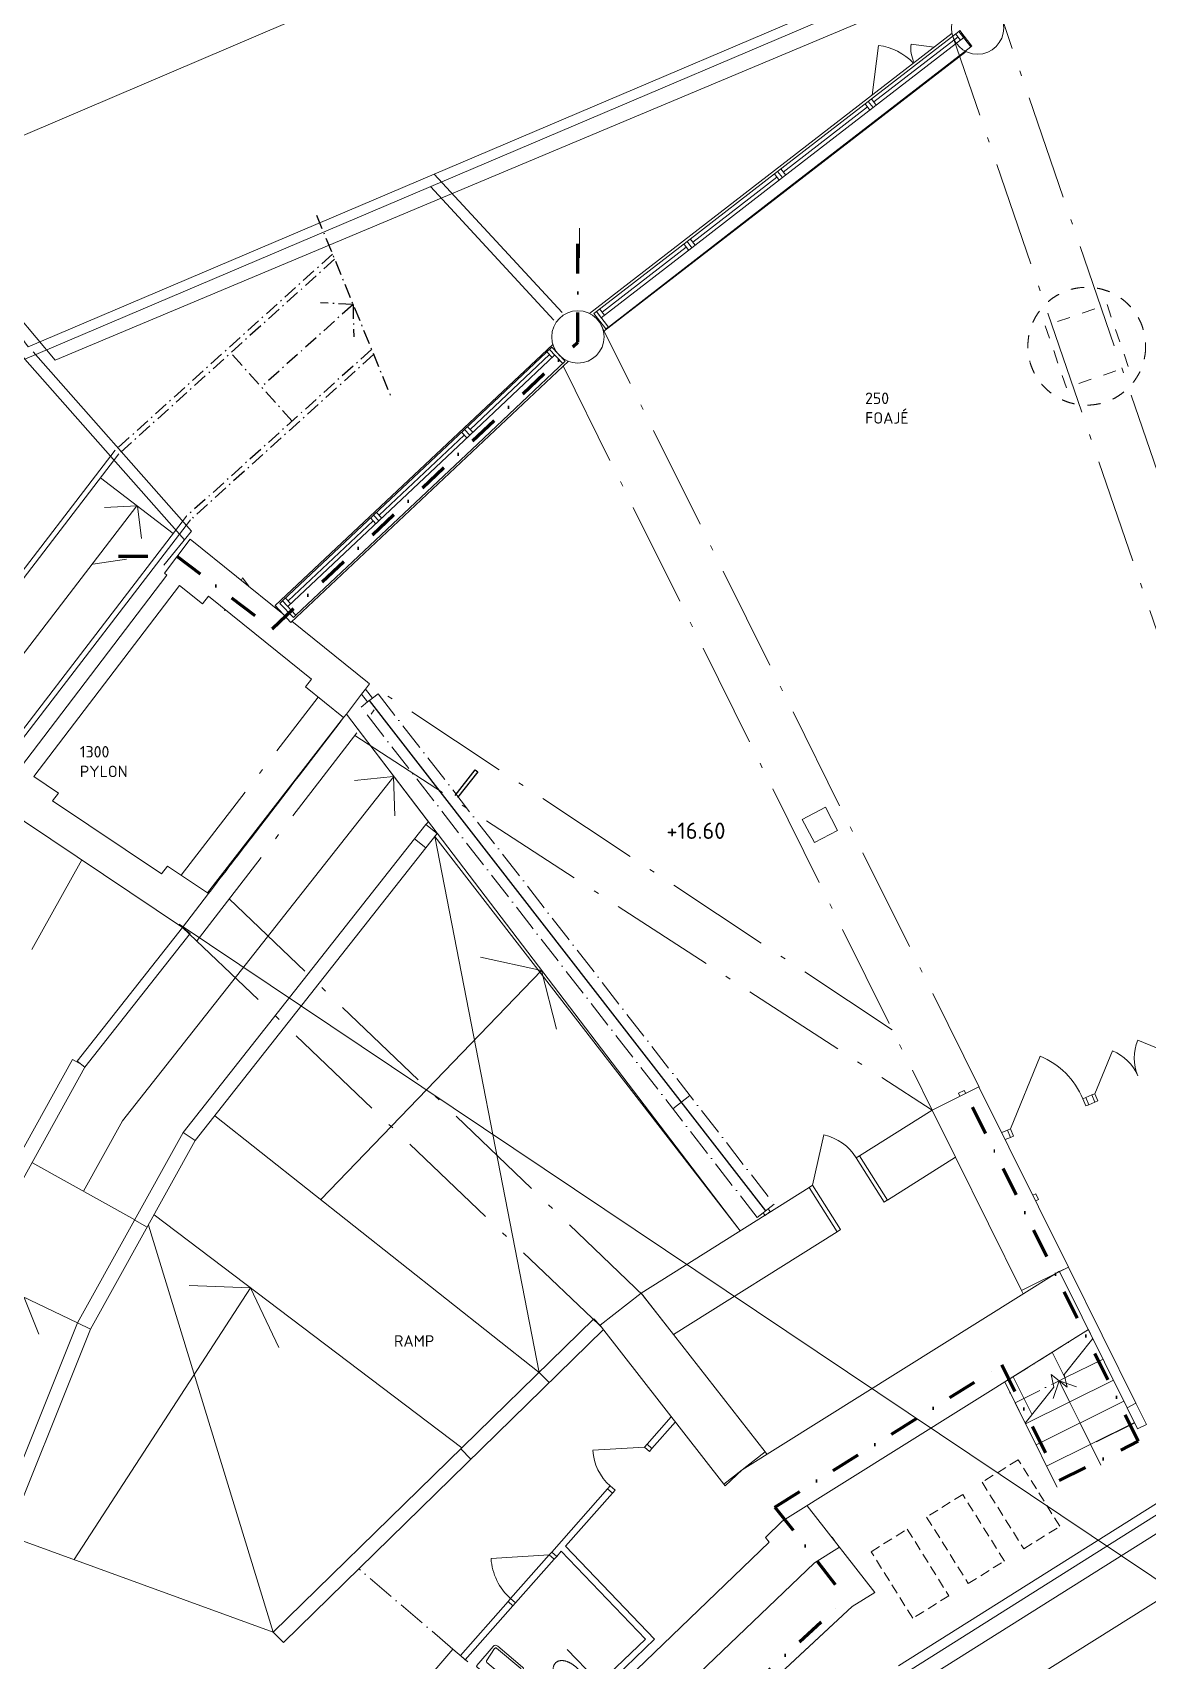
# Model space of a CAD drawing. Header units: millimetres. Extents: x -106764 to 80178, y -104573 to 57950.
# Drawn here: x -46323 to -29284, y 18291 to 43158 of the extents above; entities that cross this region are included whole.
import ezdxf

# ---------------------------------------------------------------- set-up
doc = ezdxf.new("R2010")
doc.units = ezdxf.units.MM
doc.header["$LTSCALE"] = 100
for name, pattern in [('2 Streckad kort', [2.25, 1.5, -0.75]), ('3 Punktstreckad', [6.2, 4.2, -1, 0, -1]), ('A_PSTRECK_2', [3.8, 2.2, -0.7, 0.2, -0.7]), ('Brand EI 60', [10.5, 4.5, -3, 0, -3]), ('IMPORT-A_PSTRECK_4', [24, 16, -3.6, 0.8, -3.6]), ('IMPORT-DASHED_1', [4, 2, -2]), ('Overhead', [6.2, 4.2, -1, 0, -1])]:
    doc.linetypes.add(name, pattern=pattern)
for name, color, linetype, lineweight in [('A-------T--', 1, 'Continuous', 13), ('A-------T2N', 1, 'Continuous', 13), ('A--VE---E-N', 1, 'Continuous', 9), ('A-1020-----', 1, 'Continuous', 13), ('A-27----', 1, '3 Punktstreckad', 13), ('A-27B---E-N', 7, 'Continuous', 18), ('A-27B---EJN', 1, 'Continuous', 9), ('A-27C---E-N', 7, 'Continuous', 18), ('A-27C---EJN', 1, 'Continuous', 9), ('A-27D---E-N', 7, 'Continuous', 9), ('A-3312-EA-', 3, 'Continuous', 9), ('A-33121---', 1, 'Continuous', 9), ('A-3320-EA-', 3, 'Continuous', 9), ('A-3360----', 1, 'Continuous', 9), ('A-3551-EA-', 1, 'Continuous', 9), ('A-42D--CE-E', 1, 'Continuous', 13), ('A-42D--CE-N', 1, 'Continuous', 9), ('A-43----', 1, '3 Punktstreckad', 13), ('A-43CB--E-N', 3, 'Continuous', 18), ('A-43CB--EJN', 1, 'Continuous', 9), ('A-44B---E-N', 1, 'Continuous', 9), ('A-45C---', 1, '2 Streckad kort', 13), ('A-45CA--E-N', 1, 'Continuous', 9), ('A-45CA--EMN', 4, 'Overhead', 9), ('A-5-----E-N', 1, 'Continuous', 9), ('A-B-B-EI-60', 6, 'Brand EI 60', 100), ('A003', 4, 'Continuous', 9), ('A030-1', 1, 'Continuous', 9), ('A030-R', 1, 'Continuous', 9), ('A035', 3, 'Continuous', 9), ('A037', 1, 'IMPORT-A_PSTRECK_4', 9), ('A042', 1, 'Continuous', 9), ('A042-1', 1, 'Continuous', 9), ('A046', 1, 'Continuous', 9), ('A055', 12, 'IMPORT-DASHED_1', 9), ('A120', 9, 'Continuous', 9), ('A120-NR', 9, 'Continuous', 9)]:
    doc.layers.add(name, color=color, linetype=linetype, lineweight=lineweight)
doc.layers.add('A042-O', color=1, linetype='A_PSTRECK_2')
doc.styles.add('ISOCPEUR_3', font='isocpeur.ttf', dxfattribs={"height": 175})
doc.styles.add('ISOCPEUR_4', font='isocpeur.ttf', dxfattribs={"height": 250})

# ---------------------------------------------------------------- blocks, each defined once
blk = doc.blocks.new('M_Concrete-Round-Column - 800 mm-1234118-A-40_P0010')
at = {"layer": 'A-27D---E-N'}
for start, end in [(0, 180), (180, 0)]:
    blk.add_arc((0, 0), 400, start, end, dxfattribs=at)
blk = doc.blocks.new('M_Concrete-Round-Column - 800 mm-1234119-A-40_P0010')
at = {"layer": 'A-27D---E-N'}
for start, end in [(0, 180), (180, 0)]:
    blk.add_arc((0, 0), 400, start, end, dxfattribs=at)
blk = doc.blocks.new('HUVUDBALK 29 - HUVUDBALK 29-4870778-A-40_P0010')
at = {"layer": 'A-27D---E-N'}
for p, q in [((-37020, 23903), (-37651, 23411)), ((-37020, 23903), (-36989, 23862)), ((-36526, 23269), (-36989, 23862)), ((-37651, 23411), (-37628, 23382)), ((-35757, 20983), (-37628, 23382)), ((-35127, 21475), (-36526, 23269)), ((-35127, 21475), (-35757, 20983)), ((-35127, 21475), (-35098, 21439)), ((-35736, 20956), (-35757, 20983))]:
    blk.add_line(p, q, dxfattribs=at)
blk = doc.blocks.new('HUVUDBALK 28 - HUVUDBALK 28-4875172-A-40_P0010')
at = {"layer": 'A-27D---E-N'}
for p, q in [((-31859, 27054), (-32576, 26699)), ((-31859, 27054), (-30492, 24299)), ((-32218, 25978), (-32576, 26699)), ((-31209, 23944), (-32218, 25978)), ((-30492, 24299), (-31209, 23944)), ((-31182, 23889), (-31209, 23944)), ((-30544, 22604), (-30740, 22998)), ((-30061, 21630), (-29479, 21919)), ((-30061, 21630), (-30065, 21638))]:
    blk.add_line(p, q, dxfattribs=at)
blk = doc.blocks.new('Innerdörr standard - D90_Bef-9805942-A-40_P0010')
at = {"layer": 'A-42D--CE-E'}
blk.add_line((382, -400), (-176, -959), dxfattribs=at)
blk.add_arc((382, -400), 790, 180, 225, dxfattribs=at)
at = {"layer": 'A-42D--CE-N'}
for p, q in [((-408, 400), (-468, 400)), ((-408, -400), (-408, 400)), ((382, -400), (382, 400)), ((442, 400), (382, 400)), ((-408, -400), (-468, -400)), ((382, -400), (442, -400))]:
    blk.add_line(p, q, dxfattribs=at)
blk = doc.blocks.new('Parinnerdörr - DD15_10-5 bef-9793539-A-40_P0010')
at = {"layer": 'A-42D--CE-E'}
for p, q in [((-613, 245), (-71, 786)), ((587, 245), (336, 496))]:
    blk.add_line(p, q, dxfattribs=at)
for centre, radius, start, end in [((-708, 150), 900, 6.0652, 45), ((682, 150), 490, 135, 168.7914)]:
    blk.add_arc(centre, radius, start, end, dxfattribs=at)
blk = doc.blocks.new('Innerdörr standard - D100_Bef-9806118-A-40_P0010')
at = {"layer": 'A-42D--CE-E'}
blk.add_line((432, 50), (-197, 679), dxfattribs=at)
blk.add_arc((432, 50), 890, 135, 180, dxfattribs=at)
at = {"layer": 'A-42D--CE-N'}
for p, q in [((-458, 50), (-518, 50)), ((432, 50), (-458, 50)), ((-458, 50), (-458, -50)), ((-458, 50), (-458, -50)), ((432, -50), (432, 50)), ((432, 50), (432, -50)), ((432, 50), (492, 50)), ((-458, -50), (-518, -50)), ((-458, -50), (432, -50)), ((492, -50), (432, -50))]:
    blk.add_line(p, q, dxfattribs=at)
blk = doc.blocks.new('Innerdörr standard - D90_Bef-9805929-A-40_P0010')
at = {"layer": 'A-42D--CE-E'}
blk.add_line((382, 50), (-176, 609), dxfattribs=at)
blk.add_arc((382, 50), 790, 135, 180, dxfattribs=at)
at = {"layer": 'A-42D--CE-N'}
for p, q in [((-408, 50), (-468, 50)), ((-408, 50), (-408, -50)), ((382, 50), (382, -50)), ((382, 50), (442, 50)), ((-408, -50), (-468, -50)), ((442, -50), (382, -50))]:
    blk.add_line(p, q, dxfattribs=at)
blk = doc.blocks.new('Bad _ WC - Tvättställ - 600x450-9754085-A-40_P0010')
at = {"layer": 'A-5-----E-N'}
for p, q in [((-707, -370), (-707, -750)), ((-127, -350), (-687, -350)), ((-107, -750), (-107, -370)), ((-668, -741), (-639, -516)), ((-620, -500), (-194, -500)), ((-174, -516), (-145, -741)), ((-657, -800), (-157, -800)), ((-165, -765), (-648, -765))]:
    blk.add_line(p, q, dxfattribs=at)
for centre, radius, start, end in [((-687, -370), 20, 90, 180), ((-127, -370), 20, 360, 90), ((-648, -745), 20, 170.7539, 270), ((-620, -520), 20, 90, 170.7539), ((-194, -520), 20, 9.2461, 90), ((-165, -745), 20, 270, 9.2461), ((-657, -750), 50, 180, 270), ((-157, -750), 50, 270, 360)]:
    blk.add_arc(centre, radius, start, end, dxfattribs=at)
blk = doc.blocks.new('HWC_ABAKO - Armstöd Vägghängd-7099767-A-40_P0010')
at = {"layer": 'A-5-----E-N'}
for p, q in [((-270, -712), (-270, -87)), ((-177, -244), (-180, -244)), ((-180, -244), (-180, -399)), ((-180, -244), (180, -244)), ((180, -244), (177, -244)), ((180, -399), (180, -244)), ((270, -712), (270, -87))]:
    blk.add_line(p, q, dxfattribs=at)
for centre, radius, start, end in [((944, -252), 1121, 173.2547, 179.5859), ((-51, -158), 124, 97.8126, 162.1874), ((0, -512), 482, 81.8902, 98.1098), ((51, -158), 124, 17.8126, 82.1874), ((-944, -252), 1121, 0.4141, 6.7453)]:
    blk.add_arc(centre, radius, start, end, dxfattribs=at)
blk.add_open_spline([(-180, -399), (-180, -409), (-179, -424), (-178, -444), (-176, -458), (-174, -473), (-171, -487), (-168, -502), (-164, -516), (-160, -529), (-156, -542), (-151, -555), (-145, -568), (-140, -579), (-134, -591), (-127, -602), (-120, -612), (-113, -622), (-106, -631), (-98, -640), (-90, -648), (-82, -655), (-73, -661), (-64, -667), (-56, -672), (-47, -676), (-37, -680), (-28, -683), (-19, -684), (-9, -686), (0, -686), (9, -686), (18, -685), (27, -683), (38, -680), (48, -675), (59, -670), (69, -664), (82, -655), (96, -642), (107, -629), (116, -618), (124, -607), (134, -591), (142, -574), (149, -560), (155, -545), (161, -526), (168, -502), (173, -477), (177, -451), (179, -425), (180, -408), (180, -399)], degree=3, knots=[0, 0, 0, 0, 0.033333, 0.05, 0.066667, 0.083333, 0.1, 0.116667, 0.133333, 0.15, 0.166667, 0.183333, 0.2, 0.216667, 0.233333, 0.25, 0.266667, 0.283333, 0.3, 0.316667, 0.333333, 0.35, 0.366667, 0.383333, 0.4, 0.416667, 0.433333, 0.45, 0.466667, 0.483333, 0.5, 0.516667, 0.533333, 0.547917, 0.5625, 0.591667, 0.60625, 0.620833, 0.65, 0.679167, 0.708333, 0.722917, 0.7375, 0.766667, 0.795833, 0.810417, 0.825, 0.854167, 0.883333, 0.9125, 0.941667, 0.970833, 1, 1, 1, 1], dxfattribs=at)
blk = doc.blocks.new('PD15')
at = {"layer": 'A-------T--'}
for p, q in [((156, -60), (657, -561)), ((1576, -60), (1075, -561))]:
    blk.add_line(p, q, dxfattribs=at)
for centre, start, end in [((153, -57), 315, 359.742), ((1579, -57), 180.258, 225)]:
    blk.add_arc(centre, 713, start, end, dxfattribs=at)
at = {"layer": 'A046', "flags": 128}
for points in [[(156, -60), (106, -60), (106, 60), (156, 60)], [(1626, -60), (1576, -60), (1576, 60), (1626, 60)]]:
    blk.add_lwpolyline(points, close=True, dxfattribs=at)
blk = doc.blocks.new('D13')
at = {"layer": 'A-------T--'}
blk.add_line((-50, -120), (-899, -969), dxfattribs=at)
blk.add_arc((-50, -120), 1200, 180, 225, dxfattribs=at)
at = {"layer": 'A046', "flags": 128}
for points in [[(-1300, -120), (-1250, -120), (-1250, 0), (-1300, 0)], [(-50, -120), (0, -120), (0, 0), (-50, 0)]]:
    blk.add_lwpolyline(points, close=True, dxfattribs=at)
blk = doc.blocks.new('Dörrparti ABU')
at = {"layer": 'A-43CB--E-N'}
for p, q in [((-8825, -64289), (-8725, -64289)), ((-7205, -64289), (-7105, -64289)), ((-8825, -64409), (-8725, -64409)), ((-7105, -64409), (-7205, -64409))]:
    blk.add_line(p, q, dxfattribs=at)
at = {"layer": 'A-42D--CE-N'}
for name, p in [('PD15', (-10451, -64349)), ('PD15', (-8831, -64349)), ('D13', (-5805, -64289))]:
    blk.add_blockref(name, p, dxfattribs=at)

msp = doc.modelspace()

# ---------------------------------------------------------------- linework, layer by layer
for p, q in [((-35118.4, 25158.8), (-41172.9, 32956.2)), ((-39866.8, 31501.7), (-39557.4, 31894.4)), ((-39518.1, 31863.5), (-39827.5, 31470.8)), ((-39557.4, 31894.4), (-39518.1, 31863.5))]:
    msp.add_line(p, q)
at = {"layer": 'A-------T2N'}
for p, q in [((-37965.2, 39715), (-37964.5, 40172)), ((-44889.8, 35111.6), (-45403.7, 35037.1))]:
    msp.add_line(p, q, dxfattribs=at)
at = {"layer": 'A--VE---E-N'}
for p, q in [((-39898.8, 18463.7), (-40418.1, 17855.2)), ((-39670.6, 18268.9), (-39898.8, 18463.7))]:
    msp.add_line(p, q, dxfattribs=at)
at = {"layer": 'A-27----'}
msp.add_line((-39898.8, 18463.7), (-41337.7, 19691.8), dxfattribs=at)
at = {"layer": 'A-27B---E-N'}
for p, q in [((-32575.8, 26698.6), (-33684.3, 26001.4)), ((-33258.3, 25324.2), (-33684.3, 26001.4)), ((-33258.3, 25324.2), (-32218.4, 25978.3)), ((-37020.3, 23903.1), (-34454.6, 25516.9)), ((-34028.6, 24839.7), (-34454.6, 25516.9)), ((-36525.7, 23269.1), (-34028.6, 24839.7))]:
    msp.add_line(p, q, dxfattribs=at)
at = {"layer": 'A-27B---EJN'}
for p, q in [((-32218.4, 25978.3), (-32575.8, 26698.6)), ((-36525.7, 23269.1), (-37020.3, 23903.1))]:
    msp.add_line(p, q, dxfattribs=at)
at = {"layer": 'A-27C---E-N'}
for p, q in [((-32270.9, 43146.2), (-37812.5, 38866.4)), ((-37598.1, 38589.8), (-32056.5, 42869.6)), ((-42617.1, 34403.5), (-38370, 38391.3)), ((-38131.1, 38135.6), (-42377.6, 34148.3)), ((-42617.1, 34403.5), (-42377.6, 34148.3))]:
    msp.add_line(p, q, dxfattribs=at)
at = {"layer": 'A-27C---EJN'}
for p, q in [((-33086.7, 18209.6), (-29146.9, 20687.5)), ((-29077.6, 20553.9), (-32993.9, 18090.7))]:
    msp.add_line(p, q, dxfattribs=at)
at = {"layer": 'A-27D---E-N'}
for p, q in [((-44309.1, 34901.8), (-43915, 35419)), ((-43915, 35419), (-42497.4, 34275.9)), ((-46509.7, 31931.1), (-44270.2, 34870.4)), ((-44270.2, 34870.4), (-44309.1, 34901.8)), ((-44075.5, 34713.4), (-46301.6, 31791.8)), ((-43725, 34430.8), (-44075.5, 34713.4)), ((-43634.1, 34550.2), (-43725, 34430.8)), ((-42061.8, 33282.3), (-43634.1, 34550.2)), ((-42359.8, 34165), (-41204.1, 33233.1)), ((-42153.2, 33163.4), (-42061.8, 33282.3)), ((-41569.2, 32692.5), (-42153.2, 33163.4)), ((-41233.7, 33129.1), (-41293.5, 33051.2)), ((-41173, 33208), (-41233.7, 33129.1)), ((-41173, 33208), (-41204.1, 33233.1)), ((-41293.5, 33051.2), (-41527.7, 32746.4)), ((-41569.2, 32692.5), (-41527.7, 32746.4)), ((-46301.6, 31791.8), (-45927, 31540.9)), ((-44031, 29489), (-46946, 31441)), ((-45927, 31540.9), (-46018.1, 31421.4)), ((-46018.1, 31421.4), (-44350.2, 30304.5)), ((-44258.6, 30423.7), (-44350.2, 30304.5)), ((-44258.6, 30423.7), (-43634.1, 30005.5)), ((-43634.1, 30005.5), (-44031, 29489))]:
    msp.add_line(p, q, dxfattribs=at)
at = {"layer": 'A-3312-EA-'}
for p, q in [((-38426.5, 38319), (-38220.8, 38100.6)), ((-38344.2, 38231.6), (-39642, 37008.3)), ((-38424.1, 38238.8), (-39637.7, 37094.9)), ((-38465.2, 38282.5), (-38382.9, 38195.1)), ((-39678.8, 37138.5), (-39596.5, 37051.2)), ((-43894.5, 35539.1), (-44316.7, 35020.8))]:
    msp.add_line(p, q, dxfattribs=at)
at = {"layer": 'A-3312-EA-', "flags": 128}
for points in [[(-3878.1, 57769.7), (-11799.8, 56971.1), (-19829.4, 55337.6), (-27763.8, 52854.4), (-50034.8, 43331.4), (-46391.6, 38355), (-32686.4, 44185.9), (-32207.5, 43526.5), (-32328.9, 43438.3), (-32737.5, 44001.1), (-46442.3, 38170.4), (-50267.4, 43395.1), (-27815.8, 52995.3), (-19866.8, 55483.1), (-11822.3, 57119.6), (-3885.6, 57919.7)], [(-39724.3, 37095.7), (-38389.4, 38354), (-38183.6, 38135.7), (-39518.5, 36877.4)]]:
    msp.add_lwpolyline(points, dxfattribs=at)
for points in [[(-31967.7, 42950.4), (-32151.1, 43187.8), (-32166.2, 43176.2), (-31982.8, 42938.7)], [(-37743.5, 38867.9), (-37560.1, 38630.5), (-37522.5, 38659.6), (-37705.9, 38897)], [(-42543.4, 34438.4), (-42337.6, 34220.1), (-42298.3, 34257.2), (-42504.1, 34475.5)]]:
    msp.add_lwpolyline(points, close=True, dxfattribs=at)
at = {"layer": 'A-33121---', "flags": 128}
for points in [[(-37705.9, 38897), (-36321, 39966.8), (-34936, 41036.6), (-33551.1, 42106.4), (-32166.2, 43176.2)], [(-31982.8, 42938.7), (-33367.7, 41868.9), (-34752.6, 40799.1), (-36137.6, 39729.4), (-37522.5, 38659.6)], [(-42504.1, 34475.5), (-41114.2, 35785.6), (-39724.3, 37095.7)], [(-39518.5, 36877.4), (-40908.4, 35567.3), (-42298.3, 34257.2)]]:
    msp.add_lwpolyline(points, dxfattribs=at)
at = {"layer": 'A-3320-EA-', "flags": 128}
msp.add_lwpolyline([(-34204.8, 31323.5), (-34559.8, 31139.1), (-34375.4, 30784.1), (-34020.5, 30968.5)], close=True, dxfattribs=at)
at = {"layer": 'A-3360----'}
for p, q in [((-34194.1, 46823.4), (-48213.2, 40843.2)), ((-38546.1, 28829.9), (-39476.8, 29033.7)), ((-42991.8, 23984.9), (-43928.5, 24016.7)), ((-37628.3, 23381.9), (-37725.1, 23483.1))]:
    msp.add_line(p, q, dxfattribs=at)
at = {"layer": 'A-3360----', "flags": 128}
for points in [[(-41917, 25329.7), (-38546.1, 28829.9), (-38315.3, 27933.1)], [(-42560.6, 23071), (-42991.8, 23984.9), (-45686.1, 19832.6)]]:
    msp.add_lwpolyline(points, dxfattribs=at)
at = {"layer": 'A-3551-EA-'}
for p, q in [((-33465, 42097.1), (-32179, 43090.5)), ((-32142.3, 43043), (-32215.6, 43138)), ((-33527.2, 41973.2), (-33600.6, 42068.2)), ((-33428.3, 42049.6), (-33501.6, 42144.6)), ((-34849.9, 41027.3), (-33563.9, 42020.7)), ((-34813.2, 40979.8), (-34886.6, 41074.8)), ((-36234.8, 39957.5), (-34948.8, 40950.9)), ((-34912.1, 40903.4), (-34985.5, 40998.4)), ((-37619.8, 38887.7), (-36333.8, 39881.1)), ((-36297.1, 39833.6), (-36370.4, 39928.6)), ((-36198.1, 39910), (-36271.5, 40005)), ((-37583.1, 38840.2), (-37656.4, 38935.2)), ((-39687.5, 36965.5), (-39769.8, 37052.8)), ((-41027.6, 35784.8), (-39728.6, 37009.1)), ((-40986.4, 35741.1), (-41068.7, 35828.4)), ((-42417.4, 34474.7), (-41118.5, 35699)), ((-41077.4, 35655.4), (-41159.7, 35742.7)), ((-42376.3, 34431), (-42458.6, 34518.4))]:
    msp.add_line(p, q, dxfattribs=at)
at = {"layer": 'A-3551-EA-', "flags": 128}
for points in [[(-33477.7, 42011.4), (-32092.8, 43081.2), (-32166.2, 43176.2), (-33551.1, 42106.4)], [(-34862.7, 40941.6), (-33477.7, 42011.4), (-33551.1, 42106.4), (-34936, 41036.6)], [(-36247.6, 39871.8), (-34862.7, 40941.6), (-34936, 41036.6), (-36321, 39966.8)], [(-37632.5, 38802), (-36247.6, 39871.8), (-36321, 39966.8), (-37705.9, 38897)], [(-41031.9, 35698.3), (-39642, 37008.3), (-39724.3, 37095.7), (-41114.2, 35785.6)], [(-42421.8, 34388.2), (-41031.9, 35698.3), (-41114.2, 35785.6), (-42504.1, 34475.5)]]:
    msp.add_lwpolyline(points, close=True, dxfattribs=at)
at = {"layer": 'A-42D--CE-N'}
for points in [[(-32151.2, 26909.3), (-32173.4, 26954.1), (-32083.8, 26998.5), (-32061.6, 26953.7)], [(-31037.6, 25398.3), (-30992.8, 25420.5), (-30948.4, 25330.9), (-30993.2, 25308.7)]]:
    msp.add_lwpolyline(points, dxfattribs=at)
at = {"layer": 'A-43----'}
for p, q in [((-41303.2, 32855), (-41202.1, 32933.5)), ((-35248.4, 25057.1), (-41303.2, 32855)), ((-41127.1, 32991.8), (-41042.6, 33057.4)), ((-41042.6, 33057.4), (-34987.8, 25259.5)), ((-36536.3, 26715.8), (-36275.7, 26918.2)), ((-35248.4, 25057.1), (-35155.6, 25129.2)), ((-35080.6, 25187.5), (-34987.8, 25259.5))]:
    msp.add_line(p, q, dxfattribs=at)
at = {"layer": 'A-43CB--E-N'}
for p, q in [((-41127.1, 32991.8), (-41233.7, 33129.1)), ((-41202.1, 32933.5), (-41293.5, 33051.2)), ((-41202.1, 32933.5), (-41127.1, 32991.8)), ((-40483.6, 30840.2), (-40311.5, 31058.5)), ((-40310.8, 30704), (-40483.6, 30840.2)), ((-40138.7, 30922.4), (-40311.5, 31058.5)), ((-40138.7, 30922.4), (-40310.8, 30704)), ((-45640.2, 27446.8), (-44031, 29489)), ((-43913.2, 29396.2), (-45522.4, 27354)), ((-44031, 29489), (-43913.2, 29396.2)), ((-45640.2, 27446.8), (-45522.4, 27354)), ((-31425.1, 26390.2), (-31511.8, 26354)), ((-31378.9, 26279.5), (-31458.4, 26246.3)), ((-35080.6, 25187.5), (-35155.6, 25129.2)), ((-35155.6, 25129.2), (-35124.9, 25089.7)), ((-35124.9, 25089.7), (-35049.9, 25148)), ((-35049.9, 25148), (-35080.6, 25187.5)), ((-30492.3, 24299.1), (-30626.7, 24232.5)), ((-30626.7, 24232.5), (-29594.4, 22151.9)), ((-29460, 22218.5), (-30492.3, 24299.1)), ((-29594.4, 22151.9), (-29460, 22218.5)), ((-36561.2, 22013.7), (-36932, 21594.1)), ((-36857.1, 21527.9), (-36498.6, 21933.5)), ((-36932, 21594.1), (-36857.1, 21527.9)), ((-37534.6, 20912.2), (-38387.4, 19947.3)), ((-37534.6, 20912.2), (-37459.7, 20846)), ((-38176, 20035.5), (-37459.7, 20846)), ((-38387.4, 19947.3), (-38312.5, 19881.1)), ((-38312.5, 19881.1), (-38242.5, 19960.3)), ((-36957.5, 18617.2), (-38242.5, 19960.3)), ((-38176, 20035.5), (-36816.1, 18614.1)), ((-39784.1, 18366.9), (-39056.3, 19190.5)), ((-39056.3, 19190.5), (-38981.3, 19124.3)), ((-39709.2, 18300.7), (-38981.3, 19124.3)), ((-38429.1, 17209.3), (-36957.5, 18617.2)), ((-38352.6, 17144), (-36816.1, 18614.1)), ((-39784.1, 18366.9), (-39709.2, 18300.7))]:
    msp.add_line(p, q, dxfattribs=at)
at = {"layer": 'A-43CB--EJN'}
for p, q in [((-41293.5, 33051.2), (-41233.7, 33129.1)), ((-44019.3, 26353.2), (-40483.6, 30840.2)), ((-40310.8, 30704), (-43835.6, 26230.9)), ((-47462.1, 24318), (-45710.3, 27468.7)), ((-45522.4, 27354), (-47263.1, 24223.2)), ((-45710.3, 27468.7), (-45566.5, 27388.8)), ((-45634.8, 23447.6), (-44019.3, 26353.2)), ((-43835.6, 26230.9), (-45435.8, 23352.8)), ((-43835.6, 26230.9), (-44019.3, 26353.2)), ((-44761.8, 25017.7), (-44569.6, 24910.8)), ((-48488.4, 16339), (-45634.8, 23447.6)), ((-45435.8, 23352.8), (-45634.8, 23447.6)), ((-42643.6, 18723), (-37747.4, 23508.4)), ((-37747.4, 23508.4), (-37646.3, 23405)), ((-45435.8, 23352.8), (-48284.2, 16257)), ((-37599.6, 23345.1), (-42489.8, 18565.7)), ((-38583.1, 22691.5), (-38429.3, 22534.2)), ((-31151.2, 21914.9), (-31463.9, 22545)), ((-31336.1, 22624.9), (-31048, 22044.2)), ((-29434.4, 21829.4), (-29594.4, 22151.9)), ((-29460, 22218.5), (-29300, 21896.1)), ((-29300, 21896.1), (-29434.4, 21829.4)), ((-39778.3, 21523.5), (-39624.5, 21366.1)), ((-34109.2, 20170.9), (-34100.9, 20176.1)), ((-34100.9, 20176.1), (-34050.5, 20095.6)), ((-42489.8, 18565.7), (-42643.6, 18723))]:
    msp.add_line(p, q, dxfattribs=at)
at = {"layer": 'A-44B---E-N'}
for p, q in [((-32845.6, 43669.7), (-45980, 38155.6)), ((-45980, 38155.6), (-50203.2, 43191.1)), ((-43134.3, 34789.5), (-43113.5, 34826.9)), ((-43113.5, 34826.9), (-43017.4, 34700.8)), ((-43391.8, 34326.5), (-43380.9, 34346)), ((-42599.9, 34385.1), (-42615.1, 34370.8)), ((-41527.7, 32746.4), (-35510.7, 24852.6)), ((-41527.7, 32746.4), (-40275.7, 31104)), ((-40172.8, 30879.2), (-35510.3, 24852.9)), ((-40172.8, 30879.2), (-38583.1, 22691.5)), ((-45569.9, 30519.5), (-46331.8, 29149.1)), ((-38583.1, 22691.5), (-43538.8, 26607.6)), ((-46333.4, 25895.4), (-44760.2, 25020.8)), ((-42643.6, 18723), (-44552.4, 24941.7)), ((-44464.8, 25099.3), (-39761.7, 21539.7)), ((-45634.8, 23447.6), (-47263.1, 24223.2)), ((-35478.7, 21201.4), (-30628, 24235.2)), ((-30626.7, 24232.5), (-30628, 24235.2)), ((-30186, 23344.3), (-34867.7, 20415.9)), ((-35478.7, 21201.4), (-35735.8, 20955.6)), ((-33451.6, 19327.8), (-34486.4, 20654.4)), ((-34867.7, 20415.9), (-35123.9, 20171)), ((-42643.6, 18723), (-46700.8, 20201.6)), ((-35123.9, 20171), (-35068.1, 20099.5)), ((-32846, 17901), (-28973, 20337)), ((-35068.1, 20099.5), (-38709.6, 16594.1)), ((-34373.9, 19781.2), (-33991.7, 20020.3)), ((-38180.6, 16142.6), (-34373.9, 19781.2)), ((-32357.5, 17183.1), (-28578.7, 19549.8)), ((-33795.1, 19115.8), (-33451.6, 19327.8)), ((-37604.9, 15586.2), (-33795.1, 19115.8)), ((-34084, 18848.1), (-36502.5, 16606))]:
    msp.add_line(p, q, dxfattribs=at)
for points in [[(-43020.5, 34697.7), (-43019.5, 34698.8), (-43018.5, 34699.8), (-43017.4, 34700.8)], [(-43391.8, 34326.5), (-43386.6, 34331.7), (-43381.3, 34336.9), (-43376.1, 34342.2)], [(-40311.5, 31058.5), (-40299.6, 31073.7), (-40287.7, 31088.8), (-40275.7, 31104)]]:
    msp.add_open_spline(points, degree=3, dxfattribs=at)
msp.add_open_spline([(-41569.2, 32692.5), (-42018.9, 32107.3), (-42707.1, 31211.7), (-43395.5, 30315.9), (-43634.1, 30005.5)], degree=3, knots=[-0.98343168, -0.98343168, -0.98343168, -0.98343168, -0.44444444, -0.15853838, -0.15853838, -0.15853838, -0.15853838], dxfattribs=at)
at = {"layer": 'A-45C---'}
for p, q in [((-31260.5, 21357.6), (-31811.5, 21012.9)), ((-30624, 20340.3), (-31260.5, 21357.6)), ((-31811.5, 21012.9), (-31175.1, 19995.6)), ((-32107.8, 20826.5), (-32658.8, 20481.8)), ((-31471.3, 19809.2), (-32107.8, 20826.5)), ((-32658.8, 20481.8), (-32022.4, 19464.5)), ((-33507.1, 19952.1), (-32956, 20296.9)), ((-32956, 20296.9), (-32319.6, 19279.6)), ((-31175.1, 19995.6), (-30624, 20340.3)), ((-32870.6, 18934.8), (-33507.1, 19952.1)), ((-32022.4, 19464.5), (-31471.3, 19809.2)), ((-32319.6, 19279.6), (-32870.6, 18934.8))]:
    msp.add_line(p, q, dxfattribs=at)
at = {"layer": 'A-45CA--E-N'}
for p, q in [((-30118.4, 23208.1), (-30556.8, 22659.2)), ((-30544.9, 22606.1), (-29963, 22894.8)), ((-30544.9, 22606.1), (-29963, 22894.8)), ((-30756.9, 22659), (-30712.8, 22463.8)), ((-30512.7, 22464), (-30756.9, 22659)), ((-30556.8, 22659.2), (-30512.7, 22464)), ((-30712.8, 22463.8), (-31151.2, 21914.9)), ((-31146.7, 21905.7), (-29803, 22572.3)), ((-31146.7, 21905.7), (-29803, 22572.3)), ((-30634.8, 22561.5), (-30725.1, 22293.4)), ((-30724.8, 22516.8), (-30634.8, 22561.5)), ((-30724.8, 22516.8), (-30634.8, 22561.5)), ((-30474.8, 22239), (-30634.8, 22561.5)), ((-30634.8, 22561.5), (-30366.8, 22471.2)), ((-30986.7, 21583.2), (-29643, 22249.9)), ((-30986.7, 21583.2), (-29643, 22249.9)), ((-30314.8, 21916.5), (-30474.8, 22239)), ((-31146.7, 21905.7), (-31151.2, 21914.9)), ((-30986.7, 21583.2), (-31146.7, 21905.7)), ((-30826.7, 21260.7), (-29483, 21927.4)), ((-30826.7, 21260.7), (-29483, 21927.4)), ((-30154.8, 21594), (-30314.8, 21916.5)), ((-30826.7, 21260.7), (-30986.7, 21583.2)), ((-29994.8, 21271.5), (-30154.8, 21594)), ((-30666.7, 20938.2), (-30826.7, 21260.7))]:
    msp.add_line(p, q, dxfattribs=at)
at = {"layer": 'A-45CA--EMN'}
for p, q in [((-31463.9, 22545), (-30186, 23344.3)), ((-30153.4, 23278.6), (-30186, 23344.3)), ((-31151.2, 21914.9), (-31463.9, 22545)), ((-31306.7, 22228.2), (-30724.8, 22516.8)), ((-31306.7, 22228.2), (-30724.8, 22516.8)), ((-30634.8, 22561.5), (-30544.9, 22606.1)), ((-30634.8, 22561.5), (-30544.9, 22606.1))]:
    msp.add_line(p, q, dxfattribs=at)
at = {"layer": 'A-B-B-EI-60'}
for p, q in [((-37989, 38429.6), (-37989, 40009)), ((-42662.4, 34050), (-37989, 38429.6)), ((-45012, 35160.4), (-44119.7, 35160.4)), ((-44119.7, 35160.4), (-42662.4, 34050)), ((-29424.4, 21638.3), (-32058.5, 26947.4)), ((-34978, 20634.3), (-31508.8, 22804.3)), ((-31508.8, 22804.3), (-30632.8, 21038.7)), ((-30632.8, 21038.7), (-29424.4, 21638.3)), ((-34978, 20634.3), (-33888, 19237)), ((-37684.8, 15719.4), (-33888, 19237))]:
    msp.add_line(p, q, dxfattribs=at)
at = {"layer": 'A003'}
msp.add_line((-44082.9, 29537.8), (44082.9, -29537.8), dxfattribs=at)
at = {"layer": 'A030-1'}
for p, q in [((-38354.1, 38764.7), (-40242.1, 40808.3)), ((-38229.3, 38880.1), (-40184.1, 40996)), ((-46314.9, 38282.9), (-43893.1, 35540.9)), ((-45131.3, 36686), (-44001.9, 35407.3))]:
    msp.add_line(p, q, dxfattribs=at)
at = {"layer": 'A030-1', "flags": 128}
msp.add_lwpolyline([(-45131.3, 36686), (-46442.3, 38170.4)], close=True, dxfattribs=at)
at = {"layer": 'A030-R', "flags": 128}
for points in [[(-40802.9, 31795.6), (-44947.4, 26536), (-45546.8, 25458.1)], [(-41405.1, 31732.4), (-40808, 31794.5), (-40787.5, 31194.5)], [(-46229.1, 23276.7), (-46449, 23835.4), (-49367.3, 16565.3)]]:
    msp.add_lwpolyline(points, dxfattribs=at)
at = {"layer": 'A035'}
msp.add_line((-43651.3, 30017), (-41569.5, 32692.7), dxfattribs=at)
at = {"layer": 'A037'}
for p, q in [((-25897.4, 27024.4), (-31501.7, 43356.8)), ((-27172.9, 28276.8), (-32258.3, 43097.2)), ((-31855.3, 27046.4), (-37630.7, 38686.8)), ((-33184.5, 27925.4), (-41173, 33208)), ((-44050.4, 30284.3), (-41958.5, 33006.4)), ((-43806.1, 29289.3), (-40905.8, 33063.3)), ((-43317.4, 29925.2), (-36988.6, 23862.5)), ((-44031, 29489), (-37628.3, 23381.9))]:
    msp.add_line(p, q, dxfattribs=at)
at = {"layer": 'A037', "flags": 128}
msp.add_lwpolyline([(-41399.5, 32420.9), (-32574.4, 26695.7), (-38347.3, 38331.2)], dxfattribs=at)
at = {"layer": 'A042'}
for p, q in [((-45061.2, 36777.4), (-47782.3, 33231.1)), ((-45002.2, 36722.9), (-47718.8, 33182.4)), ((-45283.8, 36355.9), (-44173.1, 35503.6)), ((-43969.5, 35769), (-46608.1, 32330.2)), ((-46544.6, 32281.5), (-43910.4, 35714.5))]:
    msp.add_line(p, q, dxfattribs=at)
at = {"layer": 'A042-1'}
for p, q in [((-47163.5, 32756.3), (-44728.5, 35929.8)), ((-44728.5, 35929.8), (-45224.5, 35900.4)), ((-44720.7, 35923.9), (-44660.2, 35430.7))]:
    msp.add_line(p, q, dxfattribs=at)
at = {"layer": 'A042-O'}
for p, q in [((-41984.2, 40367.5), (-40837.5, 37571.4)), ((-41740.2, 39772.5), (-45061.2, 36777.4)), ((-41707.9, 39693.8), (-45002.2, 36722.9)), ((-41707.9, 39693.8), (-45002.2, 36722.9)), ((-41425.7, 39005.7), (-42826.2, 37742.7)), ((-41425.7, 39005.7), (-41922.2, 39026.7)), ((-41425.7, 39005.7), (-41415.4, 38508.9)), ((-41143.5, 38317.6), (-43969.5, 35769)), ((-41111.3, 38239), (-43910.4, 35714.5)), ((-42357.4, 37222.9), (-43293.4, 38260.7))]:
    msp.add_line(p, q, dxfattribs=at)
at = {"layer": 'A055', "flags": 128}
msp.add_lwpolyline([(-29901.6, 39001.8), (-29577, 38055.9), (-30522.9, 37731.4), (-30847.4, 38677.2)], close=True, dxfattribs=at)
at = {"layer": 'A055'}
msp.add_circle((-30212.2, 38366.6), 900, dxfattribs=at)

# ---------------------------------------------------------------- block references
at = {"layer": 'A-27D---E-N'}
for name, p in [('M_Concrete-Round-Column - 800 mm-1234118-A-40_P0010', (-31880, 43227)), ('M_Concrete-Round-Column - 800 mm-1234119-A-40_P0010', (-37989, 38509)), ('HUVUDBALK 28 - HUVUDBALK 28-4875172-A-40_P0010', (0, 0)), ('HUVUDBALK 29 - HUVUDBALK 29-4870778-A-40_P0010', (0, 0))]:
    msp.add_blockref(name, p, dxfattribs=at)
at = {"layer": 'A-42D--CE-N'}
for name, p, rotation in [('Parinnerdörr - DD15_10-5 bef-9793539-A-40_P0010', (-32858.9, 42382.6), 37.67902239360838), ('Dörrparti ABU', (-11989.6, -35290.2), 202.6399280709553), ('Innerdörr standard - D90_Bef-9805942-A-40_P0010', (-33867.1, 25413.8), 212.1689518206663), ('Innerdörr standard - D90_Bef-9805929-A-40_P0010', (-37187.5, 21229.5), 48.53033669351867), ('Innerdörr standard - D100_Bef-9806118-A-40_P0010', (-38676, 19545.3), 48.53033669351867)]:
    msp.add_blockref(name, p, dxfattribs=dict(at, rotation=rotation))
at = {"layer": 'A-5-----E-N'}
for name, p, rotation in [('Bad _ WC - Tvättställ - 600x450-9754085-A-40_P0010', (-39852.8, 18004.1), 139.5189999429043), ('HWC_ABAKO - Armstöd Vägghängd-7099767-A-40_P0010', (-37855, 17758.5), 223.7332671276673)]:
    msp.add_blockref(name, p, dxfattribs=dict(at, rotation=rotation))

# ---------------------------------------------------------------- texts
at = {"layer": 'A-1020-----', "insert": (-36636.4, 31090.1), "char_height": 250, "width": 1075.589, "attachment_point": 1, "line_spacing_factor": 1.149209, "style": 'ISOCPEUR_4'}
msp.add_mtext('+16.60', dxfattribs=at)
at = {"layer": 'A120', "char_height": 175, "attachment_point": 1, "line_spacing_factor": 1.149209, "style": 'ISOCPEUR_3'}
for s, insert, width in [('FOAJÉ', (-33600, 37358.5), 773.852), ('PYLON', (-45600, 31958.5), 836.597), ('RAMP', (-40800, 23258.5), 711.107)]:
    msp.add_mtext(s, dxfattribs=dict(at, insert=insert, width=width))
at = {"layer": 'A120-NR', "char_height": 175, "attachment_point": 1, "line_spacing_factor": 1.149209, "style": 'ISOCPEUR_3'}
for s, insert, width in [('250', (-33600, 37658.5), 439.213), ('1300', (-45600, 32258.5), 543.788)]:
    msp.add_mtext(s, dxfattribs=dict(at, insert=insert, width=width))

doc.saveas('drawing.dxf')
